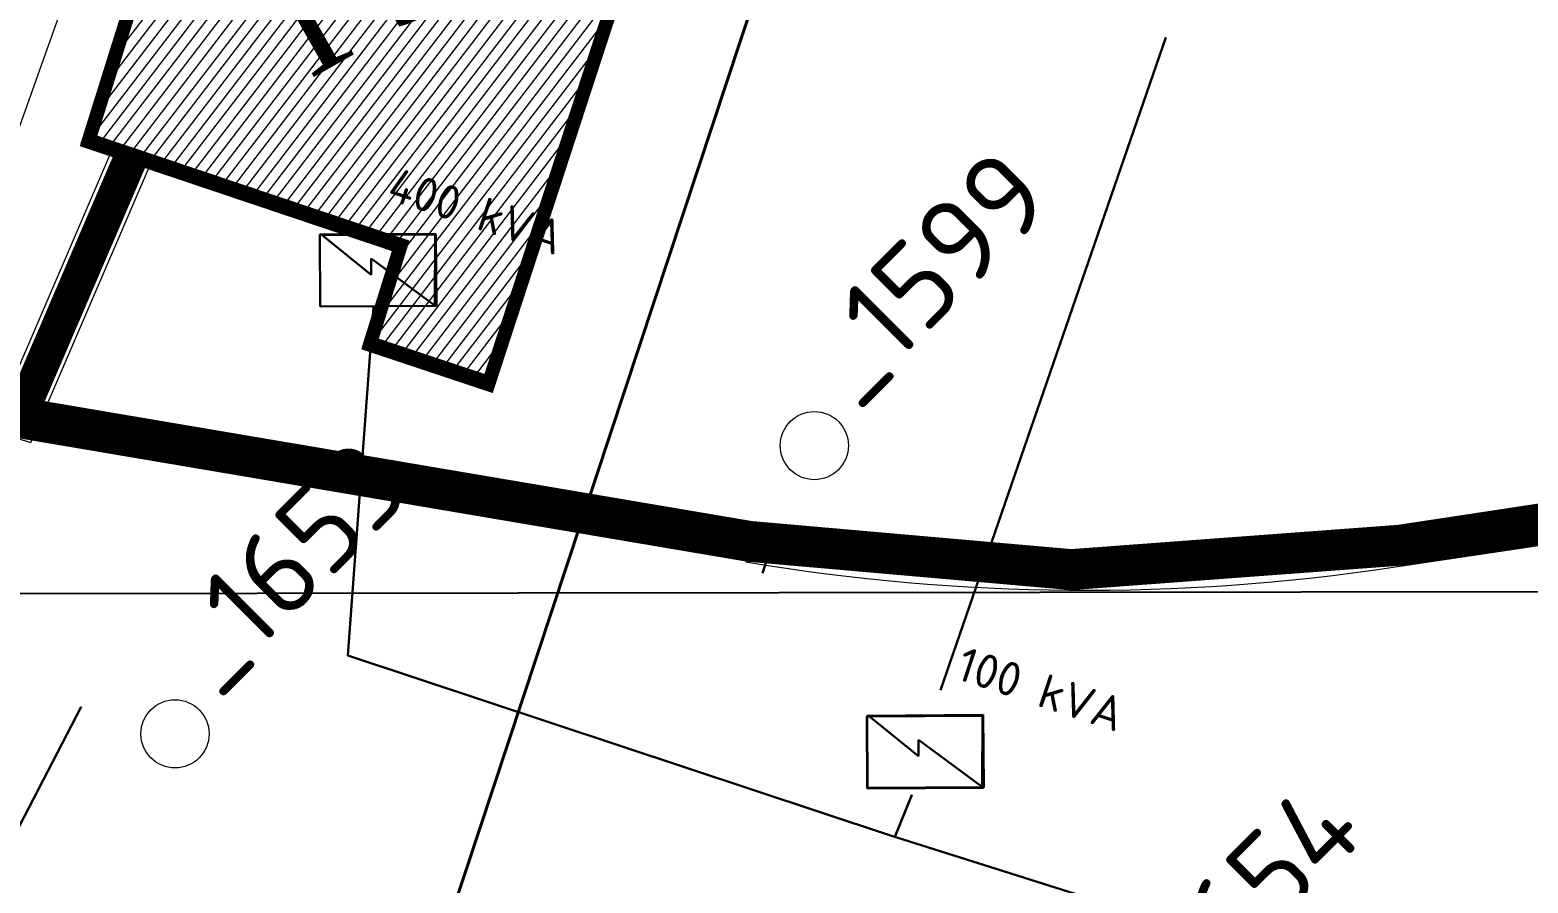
# Model space of a CAD drawing. Header units: millimetres. Extents: x 519 to 9564855, y -810 to 5021775.
# Drawn here: x 9536731.5 to 9536951.3, y 4998151.5 to 4998276.7 of the extents above; entities that cross this region are included whole.
import ezdxf

# ---------------------------------------------------------------- set-up
doc = ezdxf.new("R2010")
doc.units = ezdxf.units.MM
doc.header["$LTSCALE"] = 2
doc.header["$MEASUREMENT"] = 0
doc.header["$PDMODE"] = 2
doc.header["$PDSIZE"] = 5
for name, color, linetype in [('0_ANNOT_Dimensions', 7, 'Continuous'), ('COMPOUND', 3, 'Continuous'), ('Existing roads', 41, 'Continuous'), ('OilColl&Flowlines', 3, 'Continuous'), ('OLD WELLS(dr.bfr2000)', 24, 'Continuous'), ('ROAD_GROUND', 9, 'Continuous'), ('Скважины 2017г', 221, 'Continuous'), ('Скважины на 2015 год', 7, 'Continuous')]:
    doc.layers.add(name, color=color, linetype=linetype)
for name, color, linetype, lineweight in [('ТХ_Проект. НГ', 244, 'g_122_n', 50), ('Электро', 1, 'Continuous', 30), ('Электроснаб', 1, 'Continuous', 18), ('Электроснабжене', 1, 'Continuous', 18)]:
    doc.layers.add(name, color=color, linetype=linetype, lineweight=lineweight)
doc.styles.add('Elect', font='isocpeur.ttf')
doc.styles.add('Line_GUGK', font='')
doc.styles.get("Standard").update_dxf_attribs({"font": 'isocpeur.ttf', "width": 0.5})
doc.styles.get('Line_GUGK').set_extended_font_data('Bm431', italic=True)
doc.linetypes.add('g_122_n', pattern='A,2,-2,3,-0.6,["Н",Line_GUGK,S=2,R=0,X=0,Y=-1],-3,3,-2,8,-2,8,-2,6', length=41.6)
doc.dimstyles.new('ISO-25', dxfattribs={"dimtxt": 15, "dimasz": 10, "dimexe": 5, "dimexo": 5, "dimgap": 5, "dimtad": 1, "dimtxsty": 'Standard', "dimblk": 'OBLIQUE', "dimcen": 50, "dimadec": 0, "dimazin": 0, "dimtfac": 1, "dimtmove": 0, "dimatfit": 3, "dimfxl": 0, "dimarcsym": 0})

# ---------------------------------------------------------------- blocks, each defined once
blk = doc.blocks.new('_Oblique')
at = {"color": 0, "linetype": 'ByBlock', "lineweight": -2}
blk.add_line((-0.5, -0.5), (0.5, 0.5), dxfattribs=at)
blk = doc.blocks.new('*D111')
at = {"layer": '0_ANNOT_Dimensions', "color": 0, "lineweight": -2, "transparency": 16777216}
for p, q in [((9540956.59, 4998203), (9540956.59, 4998205.09)), ((9540956.6, 4998200.09), (9521531.28, 4998171.79)), ((9521531.28, 4998174.7), (9521531.28, 4998176.79))]:
    blk.add_line(p, q, dxfattribs=at)
at = {"layer": 'DEFPOINTS', "color": 0, "linetype": 'ByBlock', "lineweight": 25, "transparency": 16777216}
for p in [(9540956.6, 4998198), (9521531.28, 4998171.79), (9521531.29, 4998169.71)]:
    blk.add_point(p, dxfattribs=at)
at = {"layer": '0_ANNOT_Dimensions', "color": 0, "linetype": 'ByBlock', "lineweight": -2, "transparency": 16777216, "xscale": 10, "yscale": 10, "zscale": 10}
for p, rotation in [((9540956.6, 4998200.09), 0.08345723362022996), ((9521531.28, 4998171.79), 180.0834572336203)]:
    blk.add_blockref('_Oblique', p, dxfattribs=dict(at, rotation=rotation))
at = {"layer": '0_ANNOT_Dimensions', "color": 0, "linetype": 'ByBlock', "lineweight": 25, "transparency": 16777216, "insert": (9531243.92, 4998199.94), "char_height": 15, "attachment_point": 5, "rotation": 0.0835, "bg_fill": 3, "box_fill_scale": 1.25, "bg_fill_color": 256, "bg_fill_true_color": 13158600, "bg_fill_transparency": 0}
blk.add_mtext('19425,33', dxfattribs=at)

msp = doc.modelspace()

# ---------------------------------------------------------------- hatches: boundary and pattern name
at = {"layer": 'Скважины на 2015 год', "linetype": 'ByBlock', "lineweight": 0, "ltscale": 5}
h = msp.add_hatch(dxfattribs=at)
h.set_pattern_fill('ANSI31', color=5, scale=12, angle=7.5725136, style=0)
h.set_pattern_definition([(52.572513574, (0, 0), (-1.19118473032, 0.9116353099), [])])
h.paths.add_polyline_path([(9536785.87736, 4998244.87545), (9536781.37683, 4998230.47561), (9536798.77662, 4998224.67498), (9536827.07979, 4998311.37394), (9536762.88058, 4998333.07629), (9536740.07792, 4998260.27712)])
h.paths.add_polyline_path([(9536768.67742, 4998263.05506), (9536842.12629, 4998299.75614), (9536831.11597, 4998321.7908), (9536757.66709, 4998285.08972)], flags=9)

# ---------------------------------------------------------------- linework, layer by layer
at = {"layer": 'COMPOUND', "lineweight": 0, "const_width": 2, "elevation": 0}
msp.add_lwpolyline([(9536785.87736, 4998244.87545), (9536781.37683, 4998230.47561), (9536798.77662, 4998224.67498), (9536827.07979, 4998311.37394), (9536762.88058, 4998333.07629), (9536740.07792, 4998260.27712), (9536785.87736, 4998244.87545)], dxfattribs=at)
at = {"layer": 'COMPOUND', "lineweight": 0, "const_width": 2}
msp.add_lwpolyline([(9536785.937, 4998245.155), (9536781.437, 4998230.755), (9536798.837, 4998224.955), (9536827.137, 4998311.655), (9536762.937, 4998333.355), (9536740.137, 4998260.555), (9536785.937, 4998245.155)], dxfattribs=at)
at = {"layer": 'Existing roads', "lineweight": 0}
for p, q in [((9536930.64538, 4998203.79236), (9536979.15413, 4998211.09022)), ((9536931.538, 4998197.85913), (9536980.04675, 4998205.15699))]:
    msp.add_line(p, q, dxfattribs=at)
at = {"layer": 'Existing roads', "lineweight": 0, "const_width": 6, "flags": 128}
msp.add_lwpolyline([(9536729.94154, 4998219.80861), (9536837.07934, 4998201.64656), (9536884.28596, 4998197.5021), (9536933.61181, 4998201.16518), (9536979.09824, 4998208.21284), (9537049.7397, 4998210.39071), (9537119.02692, 4998196.16946), (9537468.51832, 4998080.54966)], dxfattribs=at)
at = {"layer": 'Existing roads', "lineweight": 0}
msp.add_arc((9536886.4607, 4998497.4873), 303, 260.5181144, 278.5556518, dxfattribs=at)
at = {"layer": 'OilColl&Flowlines', "lineweight": 0}
msp.add_lwpolyline([(9536643.562, 4997790.758), (9536570.578, 4997814.166), (9536749.14, 4998316.423)], dxfattribs=at)
at = {"layer": 'OLD WELLS(dr.bfr2000)', "lineweight": 0}
for centre in [(9536846.6, 4998215.7), (9536752.8, 4998173.4)]:
    msp.add_circle(centre, 5, dxfattribs=at)
at = {"layer": 'ROAD_GROUND', "color": 8, "lineweight": 0, "const_width": 5}
msp.add_lwpolyline([(9536433.86985, 4998310.37251), (9536729.94154, 4998219.80861), (9536746.28062, 4998257.83923)], dxfattribs=at)
at = {"layer": 'ROAD_GROUND', "lineweight": 0}
for points in [[(9536436.68751, 4998312.39397), (9536728.24608, 4998223.46222), (9536743.52424, 4998259.02345)], [(9536434.937, 4998306.655), (9536731.637, 4998216.155), (9536749.037, 4998256.655)]]:
    msp.add_lwpolyline(points, dxfattribs=at)
at = {"layer": 'Скважины 2017г', "color": 3, "linetype": 'ByBlock', "lineweight": 30}
msp.add_line((9536838.99002, 4998197.00331, 3.43499), (9536839.92705, 4998199.85317, 3.444), dxfattribs=at)
at = {"layer": 'ТХ_Проект. НГ', "color": 3, "linetype": 'ByBlock', "lineweight": 40, "ltscale": 0.3}
msp.add_line((9536868.24182, 4998373.32495, -23.48712), (9536783.48586, 4998117.07158, -23.74351), dxfattribs=at)
at = {"layer": 'ТХ_Проект. НГ', "color": 3, "linetype": 'ByBlock', "lineweight": 30, "ltscale": 0.3}
msp.add_line((9536839.92705, 4998199.85317, 3.444), (9536813.73866, 4998208.53866, -20.20799), dxfattribs=at)
at = {"layer": 'Электро'}
for p, q in [((9536898.1545, 4998275.57538, 0), (9536865.11732, 4998179.79602, 0)), ((9536774.02941, 4998246.68961, 0), (9536791.07784, 4998246.79394, 0)), ((9536774.09411, 4998236.11726, 0), (9536774.02941, 4998246.68961, 0)), ((9536790.98059, 4998246.69549, 0), (9536774.38499, 4998246.59393, 0)), ((9536774.38499, 4998246.59393, 0), (9536781.59677, 4998240.7667, 0)), ((9536790.9069, 4998236.25303, 0), (9536790.98059, 4998246.69549, 0)), ((9536791.07784, 4998246.79394, 0), (9536791.14254, 4998236.22159, 0)), ((9536781.59677, 4998240.7667, 0), (9536781.58223, 4998243.14193, 0)), ((9536781.58223, 4998243.14193, 0), (9536790.9069, 4998236.25303, 0)), ((9536791.14254, 4998236.22159, 0), (9536774.09411, 4998236.11726, 0)), ((9536739.00601, 4998177.37851, 0), (9536700.39711, 4998102.85058, 0)), ((9536854.28532, 4998175.95858, 0), (9536871.33375, 4998176.06292, 0)), ((9536854.35002, 4998165.38623, 0), (9536854.28532, 4998175.95858, 0)), ((9536854.33574, 4998176.06496, 0), (9536871.38417, 4998176.1693, 0)), ((9536854.40044, 4998165.49261, 0), (9536854.33574, 4998176.06496, 0)), ((9536871.28692, 4998176.07085, 0), (9536854.69132, 4998175.96928, 0)), ((9536854.69132, 4998175.96928, 0), (9536861.9031, 4998170.14205, 0)), ((9536871.21323, 4998165.62838, 0), (9536871.28692, 4998176.07085, 0)), ((9536871.33375, 4998176.06292, 0), (9536871.39845, 4998165.49056, 0)), ((9536871.38417, 4998176.1693, 0), (9536871.44888, 4998165.59694, 0)), ((9536861.9031, 4998170.14205, 0), (9536861.88856, 4998172.51728, 0)), ((9536861.88856, 4998172.51728, 0), (9536871.21323, 4998165.62838, 0)), ((9536871.39845, 4998165.49056, 0), (9536854.35002, 4998165.38623, 0)), ((9536871.44888, 4998165.59694, 0), (9536854.40044, 4998165.49261, 0)), ((9536860.83057, 4998164.3232, 0), (9536858.35013, 4998158.16326, 0)), ((9536860.881, 4998164.42958, 0), (9536858.40056, 4998158.26964, 0))]:
    msp.add_line(p, q, dxfattribs=at)
at = {"layer": 'Электро', "ltscale": 0.05}
for p, q in [((9536778.14466, 4998184.91754, 0), (9536781.90601, 4998236.03756, 0)), ((9536857.63727, 4998158.50987, 0), (9536778.14466, 4998184.91754, 0)), ((9536942.73174, 4998131.72746, 0), (9536857.63727, 4998158.50987, 0))]:
    msp.add_line(p, q, dxfattribs=at)
at = {"layer": 'Электроснаб', "color": 1, "lineweight": 0}
for p, q in [((9536898.1545, 4998275.57538, 0), (9536865.11732, 4998179.79602, 0)), ((9536774.02941, 4998246.68961, 0), (9536791.07784, 4998246.79394, 0)), ((9536774.09411, 4998236.11726, 0), (9536774.02941, 4998246.68961, 0)), ((9536790.98059, 4998246.69549, 0), (9536774.38499, 4998246.59393, 0)), ((9536774.38499, 4998246.59393, 0), (9536781.59677, 4998240.7667, 0)), ((9536790.9069, 4998236.25303, 0), (9536790.98059, 4998246.69549, 0)), ((9536791.07784, 4998246.79394, 0), (9536791.14254, 4998236.22159, 0)), ((9536781.59677, 4998240.7667, 0), (9536781.58223, 4998243.14193, 0)), ((9536781.58223, 4998243.14193, 0), (9536790.9069, 4998236.25303, 0)), ((9536791.14254, 4998236.22159, 0), (9536774.09411, 4998236.11726, 0)), ((9536739.00601, 4998177.37851, 0), (9536700.39711, 4998102.85058, 0)), ((9536854.28532, 4998175.95858, 0), (9536871.33375, 4998176.06292, 0)), ((9536854.35002, 4998165.38623, 0), (9536854.28532, 4998175.95858, 0)), ((9536854.33574, 4998176.06496, 0), (9536871.38417, 4998176.1693, 0)), ((9536854.40044, 4998165.49261, 0), (9536854.33574, 4998176.06496, 0)), ((9536871.28692, 4998176.07085, 0), (9536854.69132, 4998175.96928, 0)), ((9536854.69132, 4998175.96928, 0), (9536861.9031, 4998170.14205, 0)), ((9536871.21323, 4998165.62838, 0), (9536871.28692, 4998176.07085, 0)), ((9536871.33375, 4998176.06292, 0), (9536871.39845, 4998165.49056, 0)), ((9536871.38417, 4998176.1693, 0), (9536871.44888, 4998165.59694, 0)), ((9536861.9031, 4998170.14205, 0), (9536861.88856, 4998172.51728, 0)), ((9536861.88856, 4998172.51728, 0), (9536871.21323, 4998165.62838, 0)), ((9536871.39845, 4998165.49056, 0), (9536854.35002, 4998165.38623, 0)), ((9536871.44888, 4998165.59694, 0), (9536854.40044, 4998165.49261, 0)), ((9536860.83057, 4998164.3232, 0), (9536858.35013, 4998158.16326, 0)), ((9536860.881, 4998164.42958, 0), (9536858.40056, 4998158.26964, 0))]:
    msp.add_line(p, q, dxfattribs=at)
at = {"layer": 'Электроснаб', "color": 1, "lineweight": 0, "ltscale": 0.05}
for p, q in [((9536778.14466, 4998184.91754, 0), (9536781.90601, 4998236.03756, 0)), ((9536857.63727, 4998158.50987, 0), (9536778.14466, 4998184.91754, 0)), ((9536942.73174, 4998131.72746, 0), (9536857.63727, 4998158.50987, 0))]:
    msp.add_line(p, q, dxfattribs=at)
at = {"layer": 'Электроснабжене', "color": 1, "lineweight": 0}
for p, q in [((9536898.1545, 4998275.57538, 0), (9536865.11732, 4998179.79602, 0)), ((9536774.02941, 4998246.68961, 0), (9536791.07784, 4998246.79394, 0)), ((9536774.09411, 4998236.11726, 0), (9536774.02941, 4998246.68961, 0)), ((9536790.98059, 4998246.69549, 0), (9536774.38499, 4998246.59393, 0)), ((9536774.38499, 4998246.59393, 0), (9536781.59677, 4998240.7667, 0)), ((9536790.9069, 4998236.25303, 0), (9536790.98059, 4998246.69549, 0)), ((9536791.07784, 4998246.79394, 0), (9536791.14254, 4998236.22159, 0)), ((9536781.59677, 4998240.7667, 0), (9536781.58223, 4998243.14193, 0)), ((9536781.58223, 4998243.14193, 0), (9536790.9069, 4998236.25303, 0)), ((9536791.14254, 4998236.22159, 0), (9536774.09411, 4998236.11726, 0)), ((9536739.00601, 4998177.37851, 0), (9536700.39711, 4998102.85058, 0)), ((9536854.28532, 4998175.95858, 0), (9536871.33375, 4998176.06292, 0)), ((9536854.35002, 4998165.38623, 0), (9536854.28532, 4998175.95858, 0)), ((9536854.33574, 4998176.06496, 0), (9536871.38417, 4998176.1693, 0)), ((9536854.40044, 4998165.49261, 0), (9536854.33574, 4998176.06496, 0)), ((9536871.28692, 4998176.07085, 0), (9536854.69132, 4998175.96928, 0)), ((9536854.69132, 4998175.96928, 0), (9536861.9031, 4998170.14205, 0)), ((9536871.21323, 4998165.62838, 0), (9536871.28692, 4998176.07085, 0)), ((9536871.33375, 4998176.06292, 0), (9536871.39845, 4998165.49056, 0)), ((9536871.38417, 4998176.1693, 0), (9536871.44888, 4998165.59694, 0)), ((9536861.9031, 4998170.14205, 0), (9536861.88856, 4998172.51728, 0)), ((9536861.88856, 4998172.51728, 0), (9536871.21323, 4998165.62838, 0)), ((9536871.39845, 4998165.49056, 0), (9536854.35002, 4998165.38623, 0)), ((9536871.44888, 4998165.59694, 0), (9536854.40044, 4998165.49261, 0)), ((9536860.83057, 4998164.3232, 0), (9536858.35013, 4998158.16326, 0)), ((9536860.881, 4998164.42958, 0), (9536858.40056, 4998158.26964, 0))]:
    msp.add_line(p, q, dxfattribs=at)
at = {"layer": 'Электроснабжене', "color": 1, "lineweight": 0, "ltscale": 0.05}
for p, q in [((9536778.14466, 4998184.91754, 0), (9536781.90601, 4998236.03756, 0)), ((9536857.63727, 4998158.50987, 0), (9536778.14466, 4998184.91754, 0)), ((9536942.73174, 4998131.72746, 0), (9536857.63727, 4998158.50987, 0))]:
    msp.add_line(p, q, dxfattribs=at)

# ---------------------------------------------------------------- texts
at = {"layer": 'COMPOUND', "color": 0, "lineweight": 0, "insert": (9536751.50215, 4998306.54654, -0.00006), "char_height": 16, "attachment_point": 1, "rotation": 29.5724029, "style": 'Elect'}
msp.add_mtext('{\\fArial|b0|i0|c0|p34;\\P\\fTimes New Roman|b0|i0|c204|p18;ГЗУ-\\fTimes New Roman|b0|i0|c0|p18;25\\fTimes New Roman|b0|i0|c204|p18; ПТВ}', dxfattribs=at)
at = {"layer": 'OLD WELLS(dr.bfr2000)', "lineweight": 0, "style": 'Elect'}
for s, p in [(' _1599', (9536846.6, 4998215.7)), (' _1653', (9536752.8, 4998173.4)), (' _1654', (9536892.3, 4998122.8))]:
    msp.add_text(s, height=12.5, rotation=44.9999999, dxfattribs=at).set_placement(p)
at = {"layer": 'Электро', "ltscale": 0.05}
msp.add_text('400 kVA', height=5, rotation=341.691556, dxfattribs=at).set_placement((9536783.64849, 4998251.8788, -0.00006))
at = {"layer": 'Электро'}
msp.add_text('100 kVA', height=5, rotation=341.691556, dxfattribs=at).set_placement((9536867.12424, 4998181.52893, -0.00006))
at = {"layer": 'Электроснаб', "color": 1, "lineweight": 0, "ltscale": 0.05}
msp.add_text('400 kVA', height=5, rotation=341.691556, dxfattribs=at).set_placement((9536783.64849, 4998251.8788, -0.00006))
at = {"layer": 'Электроснаб', "color": 1, "lineweight": 0}
msp.add_text('100 kVA', height=5, rotation=341.691556, dxfattribs=at).set_placement((9536867.12424, 4998181.52893, -0.00006))
at = {"layer": 'Электроснабжене', "color": 1, "lineweight": 0, "ltscale": 0.05}
msp.add_text('400 kVA', height=5, rotation=341.691556, dxfattribs=at).set_placement((9536783.64849, 4998251.8788, -0.00006))
at = {"layer": 'Электроснабжене', "color": 1, "lineweight": 0}
msp.add_text('100 kVA', height=5, rotation=341.691556, dxfattribs=at).set_placement((9536867.12424, 4998181.52893, -0.00006))

# ---------------------------------------------------------------- next in the draw order: dimensions: what is measured, and where the dimension line sits
at = {"layer": '0_ANNOT_Dimensions', "linetype": 'ByBlock', "lineweight": 25}
dim = msp.add_aligned_dim(p1=(9540956.6, 4998198), p2=(9521531.287, 4998169.705), distance=-2.08809, dimstyle='ISO-25', override={"dimtfill": 1}, dxfattribs=at)
dim.commit()
dim.dimension.update_dxf_attribs({"geometry": '*D111', "text_midpoint": (9531243.92007, 4998199.94057)})

doc.saveas('drawing.dxf')
